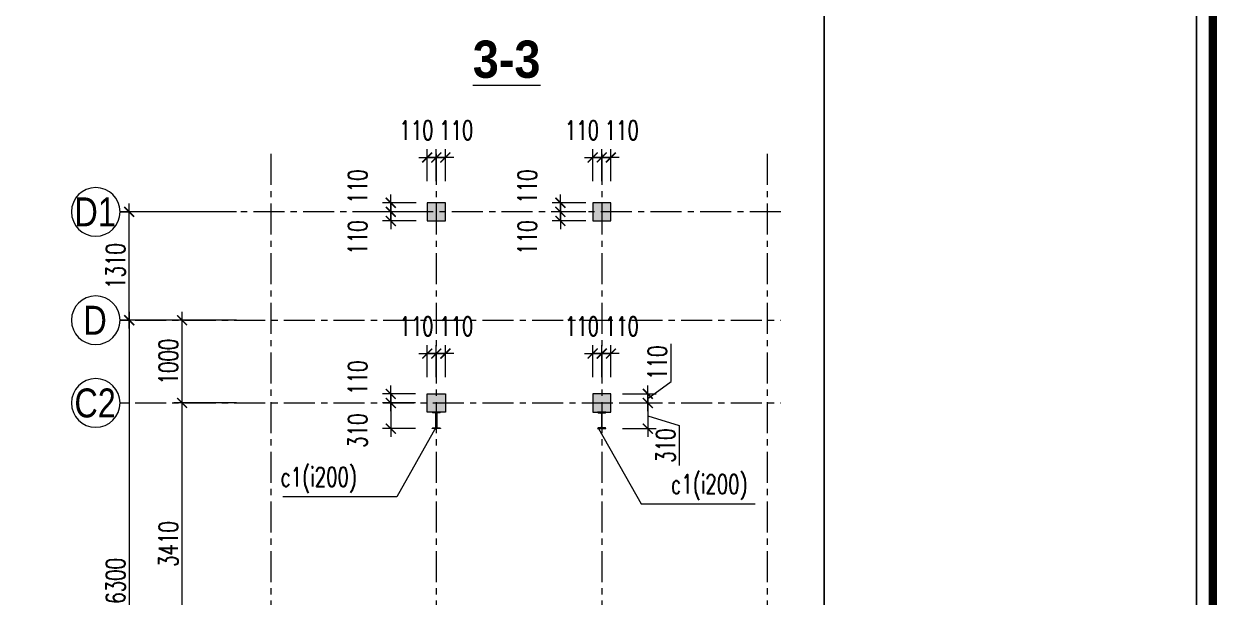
# Model space of a CAD drawing. Header units: millimetres. Extents: x 61738 to 439738, y 60858 to 151243.
# Drawn here: x 130625 to 145048, y 91912 to 98841 of the extents above; entities that cross this region are included whole.
import ezdxf
from ezdxf.enums import TextEntityAlignment as Align

# ---------------------------------------------------------------- set-up
doc = ezdxf.new("R2010")
doc.units = ezdxf.units.MM
doc.linetypes.add('CENTER', pattern=[2, 1.25, -0.25, 0.25, -0.25])
for name, color, linetype, lineweight in [('10-TEXT', 4, 'Continuous', 15), ('3-THAY', 7, 'Continuous', 18), ('6-TRUC', 8, 'CENTER', 9), ('7-HATCH', 8, 'Continuous', 13), ('8-DIM', 8, 'Continuous', 15), ('9-SO HIEU', 8, 'Continuous', 15), ('TEXT', 7, 'Continuous', 25)]:
    doc.layers.add(name, color=color, linetype=linetype, lineweight=lineweight)
doc.layers.add('Khungbo', color=32, linetype='Continuous')
doc.layers.add('KICHTHUOC', color=8, linetype='Continuous')
doc.styles.add('A3 - Text 2.3', font='Vnsimli.shx', dxfattribs={"width": 0.7, "height": 230})
doc.styles.add('A3 - Text 4.5', font='VnArialH-Bold.TTF', dxfattribs={"width": 0.9, "height": 450})
doc.styles.add('A3-Text 2.3', font='vnsimli.shx', dxfattribs={"width": 0.7, "height": 230, "bigfont": 'vn.shx'})
doc.styles.add('T2', font='VnArialH.TTF', dxfattribs={"width": 0.8})
doc.dimstyles.new('A3-1-100', dxfattribs={"dimtxt": 200, "dimasz": 120, "dimexe": 100, "dimexo": 0, "dimgap": 50, "dimtad": 1, "dimdec": 0, "dimdsep": 49, "dimtxsty": 'A3-Text 2.3', "dimblk": 'ARCHTICK', "dimcen": 10, "dimdle": 100, "dimclrd": 8, "dimclre": 8, "dimclrt": 2, "dimadec": 0, "dimazin": 2, "dimtfac": 1, "dimtdec": 0, "dimtix": 1, "dimtmove": 1, "dimatfit": 3, "dimldrblk": 'DOT', "dimfxl": 1, "dimtolj": 1, "dimtzin": 0, "dimlwd": -1, "dimlwe": -1, "dimarcsym": 0})

# ---------------------------------------------------------------- blocks, each defined once
blk = doc.blocks.new('CDS12')
at = {"layer": 'Khungbo', "color": 1, "const_width": 100}
blk.add_lwpolyline([(91094, 364100), (50996, 364100), (50996, 392312), (91094, 392312)], close=True, dxfattribs=at)
at = {"layer": 'Khungbo', "color": 1}
for points in [[(90894, 364300), (51196, 364300), (51196, 392112), (90894, 392112)], [(90894, 392112), (90894, 364300), (86394, 364300), (86394, 392112)]]:
    blk.add_lwpolyline(points, close=True, dxfattribs=at)
blk = doc.blocks.new('Truc Y')
at = {"layer": '10-TEXT', "color": 2}
blk.add_line((0, 0), (-150, 0), dxfattribs=at)
blk.add_circle((400, 0), 400, dxfattribs=at)
at = {"layer": '10-TEXT', "color": 2, "style": 'T2', "width": 0.8}
blk.add_attdef('A', text='', height=500, dxfattribs=at).set_placement((400, 13), align=Align.MIDDLE_CENTER)
blk = doc.blocks.new('_ArchTick')
at = {"color": 0, "linetype": 'ByBlock', "const_width": 0.15}
blk.add_lwpolyline([(-0.5, -0.5), (0.5, 0.5)], dxfattribs=at)
blk = doc.blocks.new('*D632')
at = {"layer": '8-DIM', "color": 8, "linetype": 'ByBlock', "ltscale": 100, "transparency": 16777216}
blk.add_line((132537, 90749), (132537, 94359), dxfattribs=at)
at = {"layer": '8-DIM', "color": 8, "ltscale": 100, "transparency": 16777216}
for p, q in [((133195, 94259), (132437, 94259)), ((133195, 90849), (132437, 90849))]:
    blk.add_line(p, q, dxfattribs=at)
at = {"layer": 'Defpoints', "color": 0, "ltscale": 100, "transparency": 16777216}
for p in [(132537, 94259), (133195, 94259), (133195, 90849)]:
    blk.add_point(p, dxfattribs=at)
at = {"layer": '8-DIM', "color": 8, "ltscale": 100, "transparency": 16777216, "xscale": 120, "yscale": 120, "zscale": 120}
for p, rotation in [((132537, 94259), 90), ((132537, 90849), 270)]:
    blk.add_blockref('_ArchTick', p, dxfattribs=dict(at, rotation=rotation))
at = {"layer": '8-DIM', "color": 2, "ltscale": 100, "transparency": 16777216, "insert": (132372, 92554), "char_height": 230, "attachment_point": 5, "rotation": 90, "style": 'A3-Text 2.3'}
blk.add_mtext('\\A1;3410', dxfattribs=at)
blk = doc.blocks.new('_Dot')
at = {"color": 0, "linetype": 'ByBlock', "lineweight": -2}
blk.add_line((-0.5, 0), (-1, 0), dxfattribs=at)
at = {"color": 0, "linetype": 'ByBlock', "const_width": 0.5}
blk.add_lwpolyline([(-0.25, 0, 1), (0.25, 0, 1)], format="xyb", close=True, dxfattribs=at)
blk = doc.blocks.new('*D633')
at = {"layer": '8-DIM', "color": 8, "linetype": 'ByBlock', "ltscale": 100, "transparency": 16777216}
blk.add_line((132537, 94159), (132537, 95359), dxfattribs=at)
at = {"layer": '8-DIM', "color": 8, "ltscale": 100, "transparency": 16777216}
for p, q in [((133195, 95259), (132437, 95259)), ((133195, 94259), (132437, 94259))]:
    blk.add_line(p, q, dxfattribs=at)
at = {"layer": 'Defpoints', "color": 0, "ltscale": 100, "transparency": 16777216}
for p in [(132537, 95259), (133195, 95259), (133195, 94259)]:
    blk.add_point(p, dxfattribs=at)
at = {"layer": '8-DIM', "color": 8, "ltscale": 100, "transparency": 16777216, "xscale": 120, "yscale": 120, "zscale": 120}
for p, rotation in [((132537, 95259), 90), ((132537, 94259), 270)]:
    blk.add_blockref('_ArchTick', p, dxfattribs=dict(at, rotation=rotation))
at = {"layer": '8-DIM', "color": 2, "ltscale": 100, "transparency": 16777216, "insert": (132372, 94759), "char_height": 230, "attachment_point": 5, "rotation": 90, "style": 'A3-Text 2.3'}
blk.add_mtext('\\A1;1000', dxfattribs=at)
blk = doc.blocks.new('*D634')
at = {"layer": '8-DIM', "color": 8, "linetype": 'ByBlock', "ltscale": 100, "transparency": 16777216}
blk.add_line((131898, 95159), (131898, 96669), dxfattribs=at)
at = {"layer": '8-DIM', "color": 8, "ltscale": 100, "transparency": 16777216}
for p, q in [((133195, 96569), (131798, 96569)), ((133195, 95259), (131798, 95259))]:
    blk.add_line(p, q, dxfattribs=at)
at = {"layer": 'Defpoints', "color": 0, "ltscale": 100, "transparency": 16777216}
for p in [(131898, 96569), (133195, 96569), (133195, 95259)]:
    blk.add_point(p, dxfattribs=at)
at = {"layer": '8-DIM', "color": 8, "ltscale": 100, "transparency": 16777216, "xscale": 120, "yscale": 120, "zscale": 120}
for p, rotation in [((131898, 96569), 90), ((131898, 95259), 270)]:
    blk.add_blockref('_ArchTick', p, dxfattribs=dict(at, rotation=rotation))
at = {"layer": '8-DIM', "color": 2, "ltscale": 100, "transparency": 16777216, "insert": (131733, 95914), "char_height": 230, "attachment_point": 5, "rotation": 90, "style": 'A3-Text 2.3'}
blk.add_mtext('\\A1;1310', dxfattribs=at)
blk = doc.blocks.new('*D635')
at = {"layer": '8-DIM', "color": 8, "linetype": 'ByBlock', "ltscale": 100, "transparency": 16777216}
blk.add_line((131898, 95359), (131898, 88859), dxfattribs=at)
at = {"layer": '8-DIM', "color": 8, "ltscale": 100, "transparency": 16777216}
for p, q in [((133195, 95259), (131798, 95259)), ((133195, 88959), (131798, 88959))]:
    blk.add_line(p, q, dxfattribs=at)
at = {"layer": 'Defpoints', "color": 0, "ltscale": 100, "transparency": 16777216}
for p in [(133195, 95259), (131898, 88959), (133195, 88959)]:
    blk.add_point(p, dxfattribs=at)
at = {"layer": '8-DIM', "color": 8, "ltscale": 100, "transparency": 16777216, "xscale": 120, "yscale": 120, "zscale": 120}
for p, rotation in [((131898, 95259), 90), ((131898, 88959), 270)]:
    blk.add_blockref('_ArchTick', p, dxfattribs=dict(at, rotation=rotation))
at = {"layer": '8-DIM', "color": 2, "ltscale": 100, "transparency": 16777216, "insert": (131733, 92109), "char_height": 230, "attachment_point": 5, "rotation": 90, "style": 'A3-Text 2.3'}
blk.add_mtext('\\A1;6300', dxfattribs=at)
blk = doc.blocks.new('*D640')
at = {"layer": '8-DIM', "color": 8, "linetype": 'ByBlock', "ltscale": 100, "transparency": 16777216}
blk.add_line((135060, 96469), (135060, 96779), dxfattribs=at)
at = {"layer": '8-DIM', "color": 8, "ltscale": 100, "transparency": 16777216}
for p, q in [((135368, 96679), (134960, 96679)), ((135368, 96569), (134960, 96569))]:
    blk.add_line(p, q, dxfattribs=at)
at = {"layer": 'Defpoints', "color": 0, "ltscale": 100, "transparency": 16777216}
for p in [(135060, 96679), (135368, 96679), (135368, 96569)]:
    blk.add_point(p, dxfattribs=at)
at = {"layer": '8-DIM', "color": 8, "ltscale": 100, "transparency": 16777216, "xscale": 120, "yscale": 120, "zscale": 120}
for p, rotation in [((135060, 96679), 90), ((135060, 96569), 270)]:
    blk.add_blockref('_ArchTick', p, dxfattribs=dict(at, rotation=rotation))
at = {"layer": '8-DIM', "color": 2, "ltscale": 100, "transparency": 16777216, "insert": (134660, 96875), "char_height": 230, "attachment_point": 5, "rotation": 90, "style": 'A3-Text 2.3'}
blk.add_mtext('\\A1;110', dxfattribs=at)
blk = doc.blocks.new('*D641')
at = {"layer": '8-DIM', "color": 8, "linetype": 'ByBlock', "ltscale": 100, "transparency": 16777216}
blk.add_line((135060, 96669), (135060, 96359), dxfattribs=at)
at = {"layer": '8-DIM', "color": 8, "ltscale": 100, "transparency": 16777216}
for p, q in [((135368, 96569), (134960, 96569)), ((135368, 96459), (134960, 96459))]:
    blk.add_line(p, q, dxfattribs=at)
at = {"layer": 'Defpoints', "color": 0, "ltscale": 100, "transparency": 16777216}
for p in [(135368, 96569), (135060, 96459), (135368, 96459)]:
    blk.add_point(p, dxfattribs=at)
at = {"layer": '8-DIM', "color": 8, "ltscale": 100, "transparency": 16777216, "xscale": 120, "yscale": 120, "zscale": 120}
for p, rotation in [((135060, 96569), 90), ((135060, 96459), 270)]:
    blk.add_blockref('_ArchTick', p, dxfattribs=dict(at, rotation=rotation))
at = {"layer": '8-DIM', "color": 2, "ltscale": 100, "transparency": 16777216, "insert": (134660, 96259), "char_height": 230, "attachment_point": 5, "rotation": 90, "style": 'A3-Text 2.3'}
blk.add_mtext('\\A1;110', dxfattribs=at)
blk = doc.blocks.new('*D642')
at = {"layer": '8-DIM', "color": 8, "linetype": 'ByBlock', "ltscale": 100, "transparency": 16777216}
blk.add_line((135060, 94159), (135060, 94469), dxfattribs=at)
at = {"layer": '8-DIM', "color": 8, "ltscale": 100, "transparency": 16777216}
for p, q in [((135360, 94369), (134960, 94369)), ((135360, 94259), (134960, 94259))]:
    blk.add_line(p, q, dxfattribs=at)
at = {"layer": 'Defpoints', "color": 0, "ltscale": 100, "transparency": 16777216}
for p in [(135060, 94369), (135360, 94369), (135360, 94259)]:
    blk.add_point(p, dxfattribs=at)
at = {"layer": '8-DIM', "color": 8, "ltscale": 100, "transparency": 16777216, "xscale": 120, "yscale": 120, "zscale": 120}
for p, rotation in [((135060, 94369), 90), ((135060, 94259), 270)]:
    blk.add_blockref('_ArchTick', p, dxfattribs=dict(at, rotation=rotation))
at = {"layer": '8-DIM', "color": 2, "ltscale": 100, "transparency": 16777216, "insert": (134660, 94565), "char_height": 230, "attachment_point": 5, "rotation": 90, "style": 'A3-Text 2.3'}
blk.add_mtext('\\A1;110', dxfattribs=at)
blk = doc.blocks.new('*D643')
at = {"layer": '8-DIM', "color": 8, "linetype": 'ByBlock', "ltscale": 100, "transparency": 16777216}
blk.add_line((135060, 94359), (135060, 93849), dxfattribs=at)
at = {"layer": '8-DIM', "color": 8, "ltscale": 100, "transparency": 16777216}
for p, q in [((135360, 94259), (134960, 94259)), ((135360, 93949), (134960, 93949))]:
    blk.add_line(p, q, dxfattribs=at)
at = {"layer": 'Defpoints', "color": 0, "ltscale": 100, "transparency": 16777216}
for p in [(135360, 94259), (135060, 93949), (135360, 93949)]:
    blk.add_point(p, dxfattribs=at)
at = {"layer": '8-DIM', "color": 8, "ltscale": 100, "transparency": 16777216, "xscale": 120, "yscale": 120, "zscale": 120}
for p, rotation in [((135060, 94259), 90), ((135060, 93949), 270)]:
    blk.add_blockref('_ArchTick', p, dxfattribs=dict(at, rotation=rotation))
at = {"layer": '8-DIM', "color": 2, "ltscale": 100, "transparency": 16777216, "insert": (134660, 93924), "char_height": 230, "attachment_point": 5, "rotation": 90, "style": 'A3-Text 2.3'}
blk.add_mtext('\\A1;310', dxfattribs=at)
blk = doc.blocks.new('*D644')
at = {"layer": '8-DIM', "color": 8, "ltscale": 100, "transparency": 16777216}
for p, q in [((135500, 94569), (135500, 94956)), ((135610, 94569), (135610, 94956))]:
    blk.add_line(p, q, dxfattribs=at)
at = {"layer": '8-DIM', "color": 8, "linetype": 'ByBlock', "ltscale": 100, "transparency": 16777216}
blk.add_line((135400, 94856), (135710, 94856), dxfattribs=at)
at = {"layer": 'Defpoints', "color": 0, "ltscale": 100, "transparency": 16777216}
for p in [(135610, 94856), (135500, 94569), (135610, 94569)]:
    blk.add_point(p, dxfattribs=at)
at = {"layer": '8-DIM', "color": 8, "ltscale": 100, "transparency": 16777216, "xscale": 120, "yscale": 120, "zscale": 120, "rotation": 180}
blk.add_blockref('_ArchTick', (135500, 94856), dxfattribs=at)
at = {"layer": '8-DIM', "color": 8, "ltscale": 100, "transparency": 16777216, "xscale": 120, "yscale": 120, "zscale": 120}
blk.add_blockref('_ArchTick', (135610, 94856), dxfattribs=at)
at = {"layer": '8-DIM', "color": 2, "ltscale": 100, "transparency": 16777216, "insert": (135370, 95186), "char_height": 230, "attachment_point": 5, "style": 'A3-Text 2.3'}
blk.add_mtext('\\A1;110', dxfattribs=at)
blk = doc.blocks.new('*D645')
at = {"layer": '8-DIM', "color": 8, "linetype": 'ByBlock', "ltscale": 100, "transparency": 16777216}
for p, q in [((138447, 94520), (138447, 94973)), ((138167, 94314), (138447, 94520)), ((138167, 94159), (138167, 94469))]:
    blk.add_line(p, q, dxfattribs=at)
at = {"layer": '8-DIM', "color": 8, "ltscale": 100, "transparency": 16777216}
for p, q in [((137860, 94369), (138267, 94369)), ((137860, 94259), (138267, 94259))]:
    blk.add_line(p, q, dxfattribs=at)
at = {"layer": 'Defpoints', "color": 0, "ltscale": 100, "transparency": 16777216}
for p in [(137860, 94369), (138167, 94369), (137860, 94259)]:
    blk.add_point(p, dxfattribs=at)
at = {"layer": '8-DIM', "color": 8, "ltscale": 100, "transparency": 16777216, "xscale": 120, "yscale": 120, "zscale": 120}
for p, rotation in [((138167, 94369), 90), ((138167, 94259), 270)]:
    blk.add_blockref('_ArchTick', p, dxfattribs=dict(at, rotation=rotation))
at = {"layer": '8-DIM', "color": 2, "ltscale": 100, "transparency": 16777216, "insert": (138282, 94746), "char_height": 230, "attachment_point": 5, "rotation": 90, "style": 'A3-Text 2.3'}
blk.add_mtext('\\A1;110', dxfattribs=at)
blk = doc.blocks.new('*D646')
at = {"layer": '8-DIM', "color": 8, "linetype": 'ByBlock', "ltscale": 100, "transparency": 16777216}
for p, q in [((138167, 94359), (138167, 93849)), ((138167, 94104), (138547, 93985)), ((138547, 93985), (138547, 93502))]:
    blk.add_line(p, q, dxfattribs=at)
at = {"layer": '8-DIM', "color": 8, "ltscale": 100, "transparency": 16777216}
for p, q in [((137860, 94259), (138267, 94259)), ((137860, 93949), (138267, 93949))]:
    blk.add_line(p, q, dxfattribs=at)
at = {"layer": 'Defpoints', "color": 0, "ltscale": 100, "transparency": 16777216}
for p in [(137860, 94259), (137860, 93949), (138167, 93949)]:
    blk.add_point(p, dxfattribs=at)
at = {"layer": '8-DIM', "color": 8, "ltscale": 100, "transparency": 16777216, "xscale": 120, "yscale": 120, "zscale": 120}
for p, rotation in [((138167, 94259), 90), ((138167, 93949), 270)]:
    blk.add_blockref('_ArchTick', p, dxfattribs=dict(at, rotation=rotation))
at = {"layer": '8-DIM', "color": 2, "ltscale": 100, "transparency": 16777216, "insert": (138382, 93743), "char_height": 230, "attachment_point": 5, "rotation": 90, "style": 'A3-Text 2.3'}
blk.add_mtext('\\A1;310', dxfattribs=at)
blk = doc.blocks.new('*D647')
at = {"layer": '8-DIM', "color": 8, "ltscale": 100, "transparency": 16777216}
for p, q in [((135610, 94569), (135610, 94956)), ((135720, 94569), (135720, 94956))]:
    blk.add_line(p, q, dxfattribs=at)
at = {"layer": '8-DIM', "color": 8, "linetype": 'ByBlock', "ltscale": 100, "transparency": 16777216}
blk.add_line((135820, 94856), (135510, 94856), dxfattribs=at)
at = {"layer": 'Defpoints', "color": 0, "ltscale": 100, "transparency": 16777216}
for p in [(135610, 94856), (135610, 94569), (135720, 94569)]:
    blk.add_point(p, dxfattribs=at)
at = {"layer": '8-DIM', "color": 8, "ltscale": 100, "transparency": 16777216, "xscale": 120, "yscale": 120, "zscale": 120, "rotation": 180}
blk.add_blockref('_ArchTick', (135610, 94856), dxfattribs=at)
at = {"layer": '8-DIM', "color": 8, "ltscale": 100, "transparency": 16777216, "xscale": 120, "yscale": 120, "zscale": 120}
blk.add_blockref('_ArchTick', (135720, 94856), dxfattribs=at)
at = {"layer": '8-DIM', "color": 2, "ltscale": 100, "transparency": 16777216, "insert": (135851, 95186), "char_height": 230, "attachment_point": 5, "style": 'A3-Text 2.3'}
blk.add_mtext('\\A1;110', dxfattribs=at)
blk = doc.blocks.new('*D648')
at = {"layer": '8-DIM', "color": 8, "linetype": 'ByBlock', "ltscale": 100, "transparency": 16777216}
blk.add_line((135400, 97226), (135710, 97226), dxfattribs=at)
at = {"layer": '8-DIM', "color": 8, "ltscale": 100, "transparency": 16777216}
for p, q in [((135500, 96939), (135500, 97326)), ((135610, 96939), (135610, 97326))]:
    blk.add_line(p, q, dxfattribs=at)
at = {"layer": 'Defpoints', "color": 0, "ltscale": 100, "transparency": 16777216}
for p in [(135610, 97226), (135500, 96939), (135610, 96939)]:
    blk.add_point(p, dxfattribs=at)
at = {"layer": '8-DIM', "color": 8, "ltscale": 100, "transparency": 16777216, "xscale": 120, "yscale": 120, "zscale": 120, "rotation": 180}
blk.add_blockref('_ArchTick', (135500, 97226), dxfattribs=at)
at = {"layer": '8-DIM', "color": 8, "ltscale": 100, "transparency": 16777216, "xscale": 120, "yscale": 120, "zscale": 120}
blk.add_blockref('_ArchTick', (135610, 97226), dxfattribs=at)
at = {"layer": '8-DIM', "color": 2, "ltscale": 100, "transparency": 16777216, "insert": (135370, 97556), "char_height": 230, "attachment_point": 5, "style": 'A3-Text 2.3'}
blk.add_mtext('\\A1;110', dxfattribs=at)
blk = doc.blocks.new('*D649')
at = {"layer": '8-DIM', "color": 8, "linetype": 'ByBlock', "ltscale": 100, "transparency": 16777216}
blk.add_line((135820, 97226), (135510, 97226), dxfattribs=at)
at = {"layer": '8-DIM', "color": 8, "ltscale": 100, "transparency": 16777216}
for p, q in [((135610, 96939), (135610, 97326)), ((135720, 96939), (135720, 97326))]:
    blk.add_line(p, q, dxfattribs=at)
at = {"layer": 'Defpoints', "color": 0, "ltscale": 100, "transparency": 16777216}
for p in [(135610, 97226), (135610, 96939), (135720, 96939)]:
    blk.add_point(p, dxfattribs=at)
at = {"layer": '8-DIM', "color": 8, "ltscale": 100, "transparency": 16777216, "xscale": 120, "yscale": 120, "zscale": 120, "rotation": 180}
blk.add_blockref('_ArchTick', (135610, 97226), dxfattribs=at)
at = {"layer": '8-DIM', "color": 8, "ltscale": 100, "transparency": 16777216, "xscale": 120, "yscale": 120, "zscale": 120}
blk.add_blockref('_ArchTick', (135720, 97226), dxfattribs=at)
at = {"layer": '8-DIM', "color": 2, "ltscale": 100, "transparency": 16777216, "insert": (135851, 97556), "char_height": 230, "attachment_point": 5, "style": 'A3-Text 2.3'}
blk.add_mtext('\\A1;110', dxfattribs=at)
blk = doc.blocks.new('*D650')
at = {"layer": '8-DIM', "color": 8, "linetype": 'ByBlock', "ltscale": 100, "transparency": 16777216}
blk.add_line((137400, 97226), (137710, 97226), dxfattribs=at)
at = {"layer": '8-DIM', "color": 8, "ltscale": 100, "transparency": 16777216}
for p, q in [((137500, 96939), (137500, 97326)), ((137610, 96939), (137610, 97326))]:
    blk.add_line(p, q, dxfattribs=at)
at = {"layer": 'Defpoints', "color": 0, "ltscale": 100, "transparency": 16777216}
for p in [(137610, 97226), (137500, 96939), (137610, 96939)]:
    blk.add_point(p, dxfattribs=at)
at = {"layer": '8-DIM', "color": 8, "ltscale": 100, "transparency": 16777216, "xscale": 120, "yscale": 120, "zscale": 120, "rotation": 180}
blk.add_blockref('_ArchTick', (137500, 97226), dxfattribs=at)
at = {"layer": '8-DIM', "color": 8, "ltscale": 100, "transparency": 16777216, "xscale": 120, "yscale": 120, "zscale": 120}
blk.add_blockref('_ArchTick', (137610, 97226), dxfattribs=at)
at = {"layer": '8-DIM', "color": 2, "ltscale": 100, "transparency": 16777216, "insert": (137370, 97556), "char_height": 230, "attachment_point": 5, "style": 'A3-Text 2.3'}
blk.add_mtext('\\A1;110', dxfattribs=at)
blk = doc.blocks.new('*D651')
at = {"layer": '8-DIM', "color": 8, "linetype": 'ByBlock', "ltscale": 100, "transparency": 16777216}
blk.add_line((137820, 97226), (137510, 97226), dxfattribs=at)
at = {"layer": '8-DIM', "color": 8, "ltscale": 100, "transparency": 16777216}
for p, q in [((137610, 96939), (137610, 97326)), ((137720, 96939), (137720, 97326))]:
    blk.add_line(p, q, dxfattribs=at)
at = {"layer": 'Defpoints', "color": 0, "ltscale": 100, "transparency": 16777216}
for p in [(137610, 97226), (137610, 96939), (137720, 96939)]:
    blk.add_point(p, dxfattribs=at)
at = {"layer": '8-DIM', "color": 8, "ltscale": 100, "transparency": 16777216, "xscale": 120, "yscale": 120, "zscale": 120, "rotation": 180}
blk.add_blockref('_ArchTick', (137610, 97226), dxfattribs=at)
at = {"layer": '8-DIM', "color": 8, "ltscale": 100, "transparency": 16777216, "xscale": 120, "yscale": 120, "zscale": 120}
blk.add_blockref('_ArchTick', (137720, 97226), dxfattribs=at)
at = {"layer": '8-DIM', "color": 2, "ltscale": 100, "transparency": 16777216, "insert": (137851, 97556), "char_height": 230, "attachment_point": 5, "style": 'A3-Text 2.3'}
blk.add_mtext('\\A1;110', dxfattribs=at)
blk = doc.blocks.new('*D652')
at = {"layer": '8-DIM', "color": 8, "ltscale": 100, "transparency": 16777216}
for p, q in [((137500, 94569), (137500, 94956)), ((137610, 94569), (137610, 94956))]:
    blk.add_line(p, q, dxfattribs=at)
at = {"layer": '8-DIM', "color": 8, "linetype": 'ByBlock', "ltscale": 100, "transparency": 16777216}
blk.add_line((137400, 94856), (137710, 94856), dxfattribs=at)
at = {"layer": 'Defpoints', "color": 0, "ltscale": 100, "transparency": 16777216}
for p in [(137610, 94856), (137500, 94569), (137610, 94569)]:
    blk.add_point(p, dxfattribs=at)
at = {"layer": '8-DIM', "color": 8, "ltscale": 100, "transparency": 16777216, "xscale": 120, "yscale": 120, "zscale": 120, "rotation": 180}
blk.add_blockref('_ArchTick', (137500, 94856), dxfattribs=at)
at = {"layer": '8-DIM', "color": 8, "ltscale": 100, "transparency": 16777216, "xscale": 120, "yscale": 120, "zscale": 120}
blk.add_blockref('_ArchTick', (137610, 94856), dxfattribs=at)
at = {"layer": '8-DIM', "color": 2, "ltscale": 100, "transparency": 16777216, "insert": (137370, 95186), "char_height": 230, "attachment_point": 5, "style": 'A3-Text 2.3'}
blk.add_mtext('\\A1;110', dxfattribs=at)
blk = doc.blocks.new('*D653')
at = {"layer": '8-DIM', "color": 8, "ltscale": 100, "transparency": 16777216}
for p, q in [((137610, 94569), (137610, 94956)), ((137720, 94569), (137720, 94956))]:
    blk.add_line(p, q, dxfattribs=at)
at = {"layer": '8-DIM', "color": 8, "linetype": 'ByBlock', "ltscale": 100, "transparency": 16777216}
blk.add_line((137820, 94856), (137510, 94856), dxfattribs=at)
at = {"layer": 'Defpoints', "color": 0, "ltscale": 100, "transparency": 16777216}
for p in [(137610, 94856), (137610, 94569), (137720, 94569)]:
    blk.add_point(p, dxfattribs=at)
at = {"layer": '8-DIM', "color": 8, "ltscale": 100, "transparency": 16777216, "xscale": 120, "yscale": 120, "zscale": 120, "rotation": 180}
blk.add_blockref('_ArchTick', (137610, 94856), dxfattribs=at)
at = {"layer": '8-DIM', "color": 8, "ltscale": 100, "transparency": 16777216, "xscale": 120, "yscale": 120, "zscale": 120}
blk.add_blockref('_ArchTick', (137720, 94856), dxfattribs=at)
at = {"layer": '8-DIM', "color": 2, "ltscale": 100, "transparency": 16777216, "insert": (137851, 95186), "char_height": 230, "attachment_point": 5, "style": 'A3-Text 2.3'}
blk.add_mtext('\\A1;110', dxfattribs=at)
blk = doc.blocks.new('*D654')
at = {"layer": '8-DIM', "color": 8, "linetype": 'ByBlock', "ltscale": 100, "transparency": 16777216}
blk.add_line((137110, 96469), (137110, 96779), dxfattribs=at)
at = {"layer": '8-DIM', "color": 8, "ltscale": 100, "transparency": 16777216}
for p, q in [((137418, 96679), (137010, 96679)), ((137418, 96569), (137010, 96569))]:
    blk.add_line(p, q, dxfattribs=at)
at = {"layer": 'Defpoints', "color": 0, "ltscale": 100, "transparency": 16777216}
for p in [(137110, 96679), (137418, 96679), (137418, 96569)]:
    blk.add_point(p, dxfattribs=at)
at = {"layer": '8-DIM', "color": 8, "ltscale": 100, "transparency": 16777216, "xscale": 120, "yscale": 120, "zscale": 120}
for p, rotation in [((137110, 96679), 90), ((137110, 96569), 270)]:
    blk.add_blockref('_ArchTick', p, dxfattribs=dict(at, rotation=rotation))
at = {"layer": '8-DIM', "color": 2, "ltscale": 100, "transparency": 16777216, "insert": (136710, 96875), "char_height": 230, "attachment_point": 5, "rotation": 90, "style": 'A3-Text 2.3'}
blk.add_mtext('\\A1;110', dxfattribs=at)
blk = doc.blocks.new('*D655')
at = {"layer": '8-DIM', "color": 8, "linetype": 'ByBlock', "ltscale": 100, "transparency": 16777216}
blk.add_line((137110, 96669), (137110, 96359), dxfattribs=at)
at = {"layer": '8-DIM', "color": 8, "ltscale": 100, "transparency": 16777216}
for p, q in [((137418, 96569), (137010, 96569)), ((137418, 96459), (137010, 96459))]:
    blk.add_line(p, q, dxfattribs=at)
at = {"layer": 'Defpoints', "color": 0, "ltscale": 100, "transparency": 16777216}
for p in [(137418, 96569), (137110, 96459), (137418, 96459)]:
    blk.add_point(p, dxfattribs=at)
at = {"layer": '8-DIM', "color": 8, "ltscale": 100, "transparency": 16777216, "xscale": 120, "yscale": 120, "zscale": 120}
for p, rotation in [((137110, 96569), 90), ((137110, 96459), 270)]:
    blk.add_blockref('_ArchTick', p, dxfattribs=dict(at, rotation=rotation))
at = {"layer": '8-DIM', "color": 2, "ltscale": 100, "transparency": 16777216, "insert": (136710, 96259), "char_height": 230, "attachment_point": 5, "rotation": 90, "style": 'A3-Text 2.3'}
blk.add_mtext('\\A1;110', dxfattribs=at)

msp = doc.modelspace()

# ---------------------------------------------------------------- hatches: boundary and pattern name
at = {"layer": '7-HATCH', "ltscale": 500}
h = msp.add_hatch(color=256, dxfattribs=at)
h.dxf.hatch_style = 1
h.paths.add_polyline_path([(135500, 96679.1), (135500, 96459.1), (135720, 96459.1), (135720, 96679.1)])
h = msp.add_hatch(color=256, dxfattribs=at)
h.dxf.hatch_style = 1
h.paths.add_polyline_path([(135720, 96679.1), (135500, 96679.1), (135500, 96459.1), (135720, 96459.1)])
h.paths.add_polyline_path([(137720, 96679.1), (137500, 96679.1), (137500, 96459.1), (137720, 96459.1)])
at = {"layer": '7-HATCH', "ltscale": 400}
msp.add_hatch(color=256, dxfattribs=at).paths.add_polyline_path([(135500.1, 94149.2), (135720, 94149.2), (135720, 94369.2), (135500.1, 94369.2)])
h = msp.add_hatch(color=256, dxfattribs=at)
h.paths.add_polyline_path([(135720, 94149.2), (135720, 94369.2), (135500.1, 94369.2), (135500.1, 94149.2)])
h.paths.add_polyline_path([(137500.1, 94369.2), (137500.1, 94149.2), (137720, 94149.2), (137720, 94369.2)])

# ---------------------------------------------------------------- linework, layer by layer
at = {"layer": '3-THAY'}
for points in [[(135500, 96459.1), (135720, 96459.1), (135720, 96679.1), (135500, 96679.1)], [(137500, 96459.1), (137720, 96459.1), (137720, 96679.1), (137500, 96679.1)], [(137500, 96459.1), (137720, 96459.1), (137720, 96679.1), (137500, 96679.1)]]:
    msp.add_lwpolyline(points, close=True, dxfattribs=at)
at = {"layer": '3-THAY', "ltscale": 100}
for points in [[(135500.1, 94369.2), (135720, 94369.2), (135720, 94149.2), (135500.1, 94149.2)], [(137720, 94369.2), (137500.1, 94369.2), (137500.1, 94149.2), (137720, 94149.2)]]:
    msp.add_lwpolyline(points, close=True, dxfattribs=at)
at = {"layer": '3-THAY'}
for points in [[(135560, 94149.2), (135660, 94149.2), (135660, 94149.2, -0.4142136), (135650, 94139.2), (135625, 94139.2, 0.4142136), (135615, 94129.2), (135615, 93969.2, 0.4142136), (135625, 93959.2), (135650, 93959.2, -0.4142136), (135660, 93949.2), (135660, 93949.2), (135560, 93949.2), (135560, 93949.2, -0.4142136), (135570, 93959.2), (135595, 93959.2, 0.4142136), (135605, 93969.2), (135605, 94129.2, 0.4142136), (135595, 94139.2), (135570, 94139.2, -0.4142136), (135560, 94149.2)], [(137660, 94149.2), (137560, 94149.2), (137560, 94149.2, 0.4142136), (137570, 94139.2), (137595, 94139.2, -0.4142136), (137605, 94129.2), (137605, 93969.2, -0.4142136), (137595, 93959.2), (137570, 93959.2, 0.4142136), (137560, 93949.2), (137560, 93949.2), (137660, 93949.2), (137660, 93949.2, 0.4142136), (137650, 93959.2), (137625, 93959.2, -0.4142136), (137615, 93969.2), (137615, 94129.2, -0.4142136), (137625, 94139.2), (137650, 94139.2, 0.4142136), (137660, 94149.2)]]:
    msp.add_lwpolyline(points, format="xyb", close=True, dxfattribs=at)
at = {"layer": '6-TRUC', "ltscale": 300}
for p, q in [((133610, 97270), (133610, 87187.3)), ((135610, 97270), (135610, 87187.3)), ((137610, 97270), (137610, 87187.3)), ((139610, 97270), (139610, 87187.3)), ((139773.9, 96569.1), (131968.4, 96569.1)), ((131968.4, 95259.1), (139773.9, 95259.1)), ((131968.4, 94259.2), (139773.9, 94259.2))]:
    msp.add_line(p, q, dxfattribs=at)

# ---------------------------------------------------------------- block references
at = {"layer": 'KICHTHUOC'}
msp.add_blockref('CDS12', (53903.3, -279252.9), dxfattribs=at)
ref = msp.add_blockref('Truc Y', (131787.9, 96569.1), dxfattribs=dict(at, xscale=-0.7349999999496504, yscale=0.7349999999423744, zscale=0.7349999999511055))
ref.add_attrib('A', 'd1', dxfattribs={"layer": 'TEXT', "height": 350, "style": 'T2', "width": 0.8}).set_placement((131486.1, 96569.1), align=Align.MIDDLE_CENTER)
ref = msp.add_blockref('Truc Y', (131787.9, 95259.1), dxfattribs=dict(at, xscale=-0.7349999999496504, yscale=0.7349999999423744, zscale=0.7349999999511055))
ref.add_attrib('A', 'd', dxfattribs={"layer": 'TEXT', "height": 350, "style": 'T2', "width": 0.8}).set_placement((131486.1, 95259.1), align=Align.MIDDLE_CENTER)
ref = msp.add_blockref('Truc Y', (131787.9, 94259.2), dxfattribs=dict(at, xscale=-0.7349999999496504, yscale=0.7349999999423744, zscale=0.7349999999511055))
ref.add_attrib('A', 'c2', dxfattribs={"layer": 'TEXT', "height": 350, "style": 'T2', "width": 0.8}).set_placement((131486.1, 94259.2), align=Align.MIDDLE_CENTER)

# ---------------------------------------------------------------- texts
at = {"layer": '10-TEXT', "style": 'A3 - Text 4.5', "width": 0.9}
msp.add_text('%%U3-3', height=450, dxfattribs=at).set_placement((136460, 98189.3), align=Align.CENTER)
at = {"layer": '10-TEXT', "style": 'A3 - Text 2.3', "width": 0.7}
for p in [(133726.2, 93250.2), (138447.2, 93163.3)]:
    msp.add_text('c1(i200)', height=230, dxfattribs=at).set_placement(p)

# ---------------------------------------------------------------- dimensions: what is measured, and where the dimension line sits
at = {"layer": '8-DIM', "ltscale": 100}
for base, p1, p2, picture, middle in [((135610, 97225.8), (135500, 96938.9), (135610, 96938.9), '*D648', (135369.5, 97390.8)), ((137610, 97225.8), (137500, 96938.9), (137610, 96938.9), '*D650', (137369.5, 97390.8)), ((135610, 94856.3), (135500, 94569.4), (135610, 94569.4), '*D644', (135369.5, 95021.3)), ((137610, 94856.3), (137500, 94569.4), (137610, 94569.4), '*D652', (137369.5, 95021.3))]:
    dim = msp.add_linear_dim(base=base, p1=p1, p2=p2, dimstyle='A3-1-100', dxfattribs=at)
    dim.commit()
    dim.dimension.update_dxf_attribs({"geometry": picture, "text_midpoint": middle, "dimtype": 160})
for base, p1, p2, angle, picture, middle in [((135610, 97225.8), (135720, 96938.9), (135610, 96938.9), 180, '*D649', (135850.5, 97390.8)), ((137610, 97225.8), (137720, 96938.9), (137610, 96938.9), 180, '*D651', (137850.5, 97390.8)), ((135059.7, 96679.1), (135368.4, 96569.1), (135368.4, 96679.1), 90, '*D640', (134824.7, 96875.1)), ((137109.7, 96679.1), (137418.4, 96569.1), (137418.4, 96679.1), 90, '*D654', (136874.7, 96875.1)), ((135059.7, 96459.1), (135368.4, 96569.1), (135368.4, 96459.1), 90, '*D641', (134824.7, 96258.9)), ((137109.7, 96459.1), (137418.4, 96569.1), (137418.4, 96459.1), 90, '*D655', (136874.7, 96258.9)), ((135610, 94856.3), (135720, 94569.4), (135610, 94569.4), 180, '*D647', (135850.5, 95021.3)), ((137610, 94856.3), (137720, 94569.4), (137610, 94569.4), 180, '*D653', (137850.5, 95021.3)), ((138167.2, 94369.2), (137860, 94259.2), (137860, 94369.2), 90, '*D645', (138447.2, 94570)), ((135059.7, 94369.2), (135360, 94259.2), (135360, 94369.2), 90, '*D642', (134824.7, 94565.2)), ((135059.7, 93949.2), (135360, 94259.2), (135360, 93949.2), 90, '*D643', (134824.7, 93924)), ((138167.2, 93949.2), (137860, 94259.2), (137860, 93949.2), 90, '*D646', (138547.2, 93935))]:
    dim = msp.add_linear_dim(base=base, p1=p1, p2=p2, angle=angle, dimstyle='A3-1-100', dxfattribs=at)
    dim.commit()
    dim.dimension.update_dxf_attribs({"geometry": picture, "text_midpoint": middle, "dimtype": 160})
for base, p1, p2, picture, middle in [((131898.2, 96569.1), (133194.9, 95259.1), (133194.9, 96569.1), '*D634', (131733.2, 95914.1)), ((131898.2, 88959.1), (133194.9, 95259.1), (133194.9, 88959.1), '*D635', (131733.2, 92109.1)), ((132537.4, 95259.1), (133194.9, 94259.2), (133194.9, 95259.1), '*D633', (132372.4, 94759.1)), ((132537.4, 94259.2), (133194.9, 90849.1), (133194.9, 94259.2), '*D632', (132372.4, 92554.1))]:
    dim = msp.add_linear_dim(base=base, p1=p1, p2=p2, angle=90, dimstyle='A3-1-100', dxfattribs=at)
    dim.commit()
    dim.dimension.update_dxf_attribs({"geometry": picture, "text_midpoint": middle})

# ---------------------------------------------------------------- leaders
at = {"layer": '9-SO HIEU', "ltscale": 100}
for points in [[(135610, 93969.1), (135133, 93126.1), (133756.1, 93126.1)], [(137570, 93949.2), (138087.1, 93039.1), (139464, 93039.1)]]:
    msp.add_leader(points, dimstyle='A3-1-100', override={"dimasz": 2, "dimgap": 1.2, "dimtad": 0}, dxfattribs=at)

doc.saveas('drawing.dxf')
